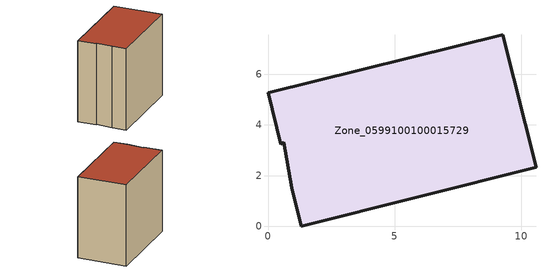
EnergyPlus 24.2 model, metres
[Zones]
Zone_0599100100015729
 floor ground (C_G): 9.26,7.56 10.58,2.32 1.32,0 0.94,1.53 0.62,3.32 0.51,3.24 0,5.27 z0
 wall outside (C_F): 10.58,2.32 9.26,7.56 0,5.27 0.51,3.24 0.62,3.32 0.94,1.53 1.32,0 10.58,2.32 z0:9.15
 roof outside (C_R): 0.51,3.24 0.62,3.32 0.94,1.53 1.32,0 10.58,2.32 9.26,7.56 0,5.27 z9.15
[BUILDING]
Pand.0599100100015729: North Axis=0; Terrain=City; Loads Convergence Tolerance Value=0.04; Temperature Convergence Tolerance Value=0.4; Solar Distribution=FullExterior; Maximum Number of Warmup Days=25; Minimum Number of Warmup Days=1
[Site:Location]
Rotterdam.The.Hague.AP_ZH_NLD Design_Conditions: Latitude=51.96; Longitude=4.45; Time Zone=1; Elevation=-4.5
[SITE:GROUNDTEMPERATURE:BUILDINGSURFACE]
18, 18, 18, 18, 18, 18, 18, 18, 18, 18, 18, 18
[MATERIAL] Thermal Absorptance=0.9; Solar Absorptance=0.7; Visible Absorptance=0.7
Name | Roughness | Thickness | Conductivity | Density | Specific Heat
G.TI.2015-2018 | MediumSmooth | 0.15 | 0.0428571 | 540 | 1210
F.TI.2015-2018 | Rough | 0.3 | 0.0666667 | 1920 | 840
R.TI.2015-2018 | MediumRough | 0.2 | 0.0333333 | 1500 | 1000
[CONSTRUCTION]
C_G: G.TI.2015-2018
C_F: F.TI.2015-2018
C_R: R.TI.2015-2018
[ZONE]
Zone_0599100100015729: Type=1; Multiplier=1; Ceiling Height=Autocalculate; Volume=Autocalculate; Floor Area=autocalculate; Part of Total Floor Area=Yes
[ZONEINFILTRATION:DESIGNFLOWRATE]
Infil_Zone_0599100100015729: Zone or ZoneList or Space or SpaceList=Zone_0599100100015729; Schedule=AlwaysOn; Design Flow Rate Calculation Method=Flow/Area; Flow Rate per Floor Area=0.0015; Constant Term Coefficient=1; Temperature Term Coefficient=0; Velocity Term Coefficient=0; Velocity Squared Term Coefficient=0
[HVACTEMPLATE:ZONE:IDEALLOADSAIRSYSTEM]
Zone_0599100100015729: Maximum Heating Supply Air Temperature=50; Minimum Cooling Supply Air Temperature=13; Maximum Heating Supply Air Humidity Ratio=0.0156; Minimum Cooling Supply Air Humidity Ratio=0.0077; Heating Limit=NoLimit; Cooling Limit=NoLimit; Dehumidification Control Type=ConstantSensibleHeatRatio; Cooling Sensible Heat Ratio=0.7; Dehumidification Setpoint=60; Humidification Control Type=None; Humidification Setpoint=30; Outdoor Air Method=None; Outdoor Air Flow Rate per Person=0.00944; Outdoor Air Flow Rate per Zone Floor Area=0; Outdoor Air Flow Rate per Zone=0; Demand Controlled Ventilation Type=None; Outdoor Air Economizer Type=NoEconomizer; Heat Recovery Type=None; Sensible Heat Recovery Effectiveness=0.7; Latent Heat Recovery Effectiveness=0.65
[ZONECONTROL:THERMOSTAT]
ThermostatControl_Zone_0599100100015729: Zone or ZoneList=Zone_0599100100015729; Control Type Schedule=DualSetpointControlType; Control 1=Thermostat_Zone_0599100100015729; Temperature Difference Between Cutout And Setpoint=0
[THERMOSTATSETPOINT:DUALSETPOINT]
Thermostat_Zone_0599100100015729: Heating Setpoint Temperature Schedule=HeatingSetpoint_Zone_0599100100015729; Cooling Setpoint Temperature Schedule=CoolingSetpoint_Zone_0599100100015729
[SCHEDULE:COMPACT]
HeatingSetpoint_Zone_0599100100015729: Through: 12/31, For: AllDays, Until: 24:00, 21
CoolingSetpoint_Zone_0599100100015729: Through: 12/31, For: AllDays, Until: 24:00, 24
DualSetpointControlType: Through: 12/31, For: AllDays, Until: 24:00, 4
AlwaysOn: Through: 12/31, For: AllDays, Until: 24:00, 1
